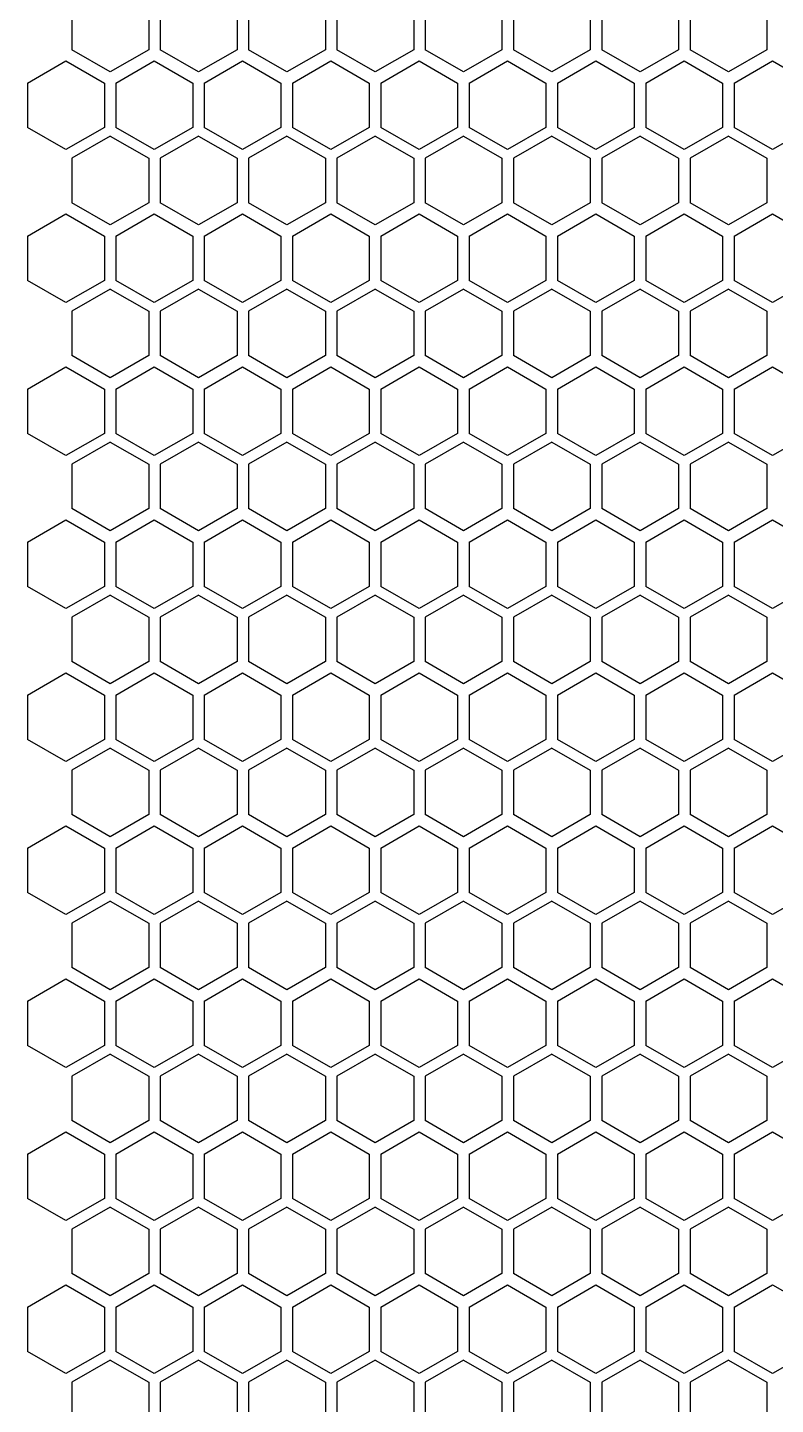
# Model space of a CAD drawing. Extents: x 61367 to 140945, y -1257 to 25588.
# Drawn here: x 70811.5 to 70889.4, y 20068.3 to 20211.7 of the extents above; entities that cross this region are included whole.
import ezdxf

# ---------------------------------------------------------------- set-up
doc = ezdxf.new("R2010")
doc.units = 0
doc.header["$MEASUREMENT"] = 0
doc.layers.get('0').update_dxf_attribs({"linetype": 'CONTINUOUS'})
doc.layers.add('4215-0412-2_0', color=7, linetype='CONTINUOUS')

# ---------------------------------------------------------------- blocks, each defined once
blk = doc.blocks.new('ERGRTHTHRT')
at = {"layer": '4215-0412-2_0', "color": 7, "linetype": 'Continuous'}
for p, q in [((-37703.1, -67729.23), (-37703.1, -67733.85)), ((-37695.1, -67729.23), (-37695.1, -67733.85)), ((-37693.9, -67729.23), (-37693.9, -67733.85)), ((-37685.9, -67729.23), (-37685.9, -67733.85)), ((-37684.7, -67729.23), (-37684.7, -67733.85)), ((-37676.7, -67729.23), (-37676.7, -67733.85)), ((-37675.5, -67729.23), (-37675.5, -67733.85)), ((-37667.5, -67729.23), (-37667.5, -67733.85)), ((-37666.3, -67729.23), (-37666.3, -67733.85)), ((-37658.3, -67729.23), (-37658.3, -67733.85)), ((-37657.1, -67729.23), (-37657.1, -67733.85)), ((-37649.1, -67729.23), (-37649.1, -67733.85)), ((-37647.9, -67729.23), (-37647.9, -67733.85)), ((-37639.9, -67729.23), (-37639.9, -67733.85)), ((-37638.7, -67729.23), (-37638.7, -67733.85)), ((-37630.7, -67729.23), (-37630.7, -67733.85)), ((-37707.72, -67737.33), (-37703.72, -67735.02)), ((-37703.72, -67735.02), (-37699.72, -67737.33)), ((-37699.1, -67736.16), (-37703.1, -67733.85)), ((-37695.1, -67733.85), (-37699.1, -67736.16)), ((-37698.52, -67737.33), (-37694.52, -67735.02)), ((-37694.52, -67735.02), (-37690.52, -67737.33)), ((-37689.9, -67736.16), (-37693.9, -67733.85)), ((-37685.9, -67733.85), (-37689.9, -67736.16)), ((-37689.32, -67737.33), (-37685.32, -67735.02)), ((-37685.32, -67735.02), (-37681.32, -67737.33)), ((-37680.7, -67736.16), (-37684.7, -67733.85)), ((-37676.7, -67733.85), (-37680.7, -67736.16)), ((-37680.12, -67737.33), (-37676.12, -67735.02)), ((-37676.12, -67735.02), (-37672.12, -67737.33)), ((-37671.5, -67736.16), (-37675.5, -67733.85)), ((-37667.5, -67733.85), (-37671.5, -67736.16)), ((-37670.92, -67737.33), (-37666.92, -67735.02)), ((-37666.92, -67735.02), (-37662.92, -67737.33)), ((-37662.3, -67736.16), (-37666.3, -67733.85)), ((-37658.3, -67733.85), (-37662.3, -67736.16)), ((-37661.72, -67737.33), (-37657.72, -67735.02)), ((-37657.72, -67735.02), (-37653.72, -67737.33)), ((-37653.1, -67736.16), (-37657.1, -67733.85)), ((-37649.1, -67733.85), (-37653.1, -67736.16)), ((-37652.52, -67737.33), (-37648.52, -67735.02)), ((-37648.52, -67735.02), (-37644.52, -67737.33)), ((-37643.9, -67736.16), (-37647.9, -67733.85)), ((-37639.9, -67733.85), (-37643.9, -67736.16)), ((-37643.32, -67737.33), (-37639.32, -67735.02)), ((-37639.32, -67735.02), (-37635.32, -67737.33)), ((-37634.7, -67736.16), (-37638.7, -67733.85)), ((-37630.7, -67733.85), (-37634.7, -67736.16)), ((-37634.12, -67737.33), (-37630.12, -67735.02)), ((-37630.12, -67735.02), (-37626.12, -67737.33)), ((-37707.72, -67737.33), (-37707.72, -67741.95)), ((-37699.72, -67737.33), (-37699.72, -67741.95)), ((-37698.52, -67737.33), (-37698.52, -67741.95)), ((-37690.52, -67737.33), (-37690.52, -67741.95)), ((-37689.32, -67737.33), (-37689.32, -67741.95)), ((-37681.32, -67737.33), (-37681.32, -67741.95)), ((-37680.12, -67737.33), (-37680.12, -67741.95)), ((-37672.12, -67737.33), (-37672.12, -67741.95)), ((-37670.92, -67737.33), (-37670.92, -67741.95)), ((-37662.92, -67737.33), (-37662.92, -67741.95)), ((-37661.72, -67737.33), (-37661.72, -67741.95)), ((-37653.72, -67737.33), (-37653.72, -67741.95)), ((-37652.52, -67737.33), (-37652.52, -67741.95)), ((-37644.52, -67737.33), (-37644.52, -67741.95)), ((-37643.32, -67737.33), (-37643.32, -67741.95)), ((-37635.32, -67737.33), (-37635.32, -67741.95)), ((-37634.12, -67737.33), (-37634.12, -67741.95)), ((-37703.72, -67744.26), (-37707.72, -67741.95)), ((-37699.72, -67741.95), (-37703.72, -67744.26)), ((-37694.52, -67744.26), (-37698.52, -67741.95)), ((-37690.52, -67741.95), (-37694.52, -67744.26)), ((-37685.32, -67744.26), (-37689.32, -67741.95)), ((-37681.32, -67741.95), (-37685.32, -67744.26)), ((-37676.12, -67744.26), (-37680.12, -67741.95)), ((-37672.12, -67741.95), (-37676.12, -67744.26)), ((-37666.92, -67744.26), (-37670.92, -67741.95)), ((-37662.92, -67741.95), (-37666.92, -67744.26)), ((-37657.72, -67744.26), (-37661.72, -67741.95)), ((-37653.72, -67741.95), (-37657.72, -67744.26)), ((-37648.52, -67744.26), (-37652.52, -67741.95)), ((-37644.52, -67741.95), (-37648.52, -67744.26)), ((-37639.32, -67744.26), (-37643.32, -67741.95)), ((-37635.32, -67741.95), (-37639.32, -67744.26)), ((-37630.12, -67744.26), (-37634.12, -67741.95)), ((-37626.12, -67741.95), (-37630.12, -67744.26)), ((-37699.1, -67742.85), (-37703.1, -67745.16)), ((-37699.1, -67742.85), (-37695.1, -67745.16)), ((-37689.9, -67742.85), (-37693.9, -67745.16)), ((-37689.9, -67742.85), (-37685.9, -67745.16)), ((-37680.7, -67742.85), (-37684.7, -67745.16)), ((-37680.7, -67742.85), (-37676.7, -67745.16)), ((-37671.5, -67742.85), (-37675.5, -67745.16)), ((-37671.5, -67742.85), (-37667.5, -67745.16)), ((-37662.3, -67742.85), (-37666.3, -67745.16)), ((-37662.3, -67742.85), (-37658.3, -67745.16)), ((-37653.1, -67742.85), (-37657.1, -67745.16)), ((-37653.1, -67742.85), (-37649.1, -67745.16)), ((-37643.9, -67742.85), (-37647.9, -67745.16)), ((-37643.9, -67742.85), (-37639.9, -67745.16)), ((-37634.7, -67742.85), (-37638.7, -67745.16)), ((-37634.7, -67742.85), (-37630.7, -67745.16)), ((-37703.1, -67745.16), (-37703.1, -67749.78)), ((-37695.1, -67745.16), (-37695.1, -67749.78)), ((-37693.9, -67745.16), (-37693.9, -67749.78)), ((-37685.9, -67745.16), (-37685.9, -67749.78)), ((-37684.7, -67745.16), (-37684.7, -67749.78)), ((-37676.7, -67745.16), (-37676.7, -67749.78)), ((-37675.5, -67745.16), (-37675.5, -67749.78)), ((-37667.5, -67745.16), (-37667.5, -67749.78)), ((-37666.3, -67745.16), (-37666.3, -67749.78)), ((-37658.3, -67745.16), (-37658.3, -67749.78)), ((-37657.1, -67745.16), (-37657.1, -67749.78)), ((-37649.1, -67745.16), (-37649.1, -67749.78)), ((-37647.9, -67745.16), (-37647.9, -67749.78)), ((-37639.9, -67745.16), (-37639.9, -67749.78)), ((-37638.7, -67745.16), (-37638.7, -67749.78)), ((-37630.7, -67745.16), (-37630.7, -67749.78)), ((-37699.1, -67752.09), (-37703.1, -67749.78)), ((-37695.1, -67749.78), (-37699.1, -67752.09)), ((-37689.9, -67752.09), (-37693.9, -67749.78)), ((-37685.9, -67749.78), (-37689.9, -67752.09)), ((-37680.7, -67752.09), (-37684.7, -67749.78)), ((-37676.7, -67749.78), (-37680.7, -67752.09)), ((-37671.5, -67752.09), (-37675.5, -67749.78)), ((-37667.5, -67749.78), (-37671.5, -67752.09)), ((-37662.3, -67752.09), (-37666.3, -67749.78)), ((-37658.3, -67749.78), (-37662.3, -67752.09)), ((-37653.1, -67752.09), (-37657.1, -67749.78)), ((-37649.1, -67749.78), (-37653.1, -67752.09)), ((-37643.9, -67752.09), (-37647.9, -67749.78)), ((-37639.9, -67749.78), (-37643.9, -67752.09)), ((-37634.7, -67752.09), (-37638.7, -67749.78)), ((-37630.7, -67749.78), (-37634.7, -67752.09)), ((-37707.72, -67753.26), (-37703.72, -67750.95)), ((-37703.72, -67750.95), (-37699.72, -67753.26)), ((-37698.52, -67753.26), (-37694.52, -67750.95)), ((-37694.52, -67750.95), (-37690.52, -67753.26)), ((-37689.32, -67753.26), (-37685.32, -67750.95)), ((-37685.32, -67750.95), (-37681.32, -67753.26)), ((-37680.12, -67753.26), (-37676.12, -67750.95)), ((-37676.12, -67750.95), (-37672.12, -67753.26)), ((-37670.92, -67753.26), (-37666.92, -67750.95)), ((-37666.92, -67750.95), (-37662.92, -67753.26)), ((-37661.72, -67753.26), (-37657.72, -67750.95)), ((-37657.72, -67750.95), (-37653.72, -67753.26)), ((-37652.52, -67753.26), (-37648.52, -67750.95)), ((-37648.52, -67750.95), (-37644.52, -67753.26)), ((-37643.32, -67753.26), (-37639.32, -67750.95)), ((-37639.32, -67750.95), (-37635.32, -67753.26)), ((-37634.12, -67753.26), (-37630.12, -67750.95)), ((-37630.12, -67750.95), (-37626.12, -67753.26)), ((-37707.72, -67753.26), (-37707.72, -67757.88)), ((-37699.72, -67753.26), (-37699.72, -67757.88)), ((-37698.52, -67753.26), (-37698.52, -67757.88)), ((-37690.52, -67753.26), (-37690.52, -67757.88)), ((-37689.32, -67753.26), (-37689.32, -67757.88)), ((-37681.32, -67753.26), (-37681.32, -67757.88)), ((-37680.12, -67753.26), (-37680.12, -67757.88)), ((-37672.12, -67753.26), (-37672.12, -67757.88)), ((-37670.92, -67753.26), (-37670.92, -67757.88)), ((-37662.92, -67753.26), (-37662.92, -67757.88)), ((-37661.72, -67753.26), (-37661.72, -67757.88)), ((-37653.72, -67753.26), (-37653.72, -67757.88)), ((-37652.52, -67753.26), (-37652.52, -67757.88)), ((-37644.52, -67753.26), (-37644.52, -67757.88)), ((-37643.32, -67753.26), (-37643.32, -67757.88)), ((-37635.32, -67753.26), (-37635.32, -67757.88)), ((-37634.12, -67753.26), (-37634.12, -67757.88)), ((-37703.72, -67760.19), (-37707.72, -67757.88)), ((-37699.72, -67757.88), (-37703.72, -67760.19)), ((-37694.52, -67760.19), (-37698.52, -67757.88)), ((-37690.52, -67757.88), (-37694.52, -67760.19)), ((-37685.32, -67760.19), (-37689.32, -67757.88)), ((-37681.32, -67757.88), (-37685.32, -67760.19)), ((-37676.12, -67760.19), (-37680.12, -67757.88)), ((-37672.12, -67757.88), (-37676.12, -67760.19)), ((-37666.92, -67760.19), (-37670.92, -67757.88)), ((-37662.92, -67757.88), (-37666.92, -67760.19)), ((-37657.72, -67760.19), (-37661.72, -67757.88)), ((-37653.72, -67757.88), (-37657.72, -67760.19)), ((-37648.52, -67760.19), (-37652.52, -67757.88)), ((-37644.52, -67757.88), (-37648.52, -67760.19)), ((-37639.32, -67760.19), (-37643.32, -67757.88)), ((-37635.32, -67757.88), (-37639.32, -67760.19)), ((-37630.12, -67760.19), (-37634.12, -67757.88)), ((-37626.12, -67757.88), (-37630.12, -67760.19)), ((-37699.1, -67758.78), (-37703.1, -67761.09)), ((-37699.1, -67758.78), (-37695.1, -67761.09)), ((-37689.9, -67758.78), (-37693.9, -67761.09)), ((-37689.9, -67758.78), (-37685.9, -67761.09)), ((-37680.7, -67758.78), (-37684.7, -67761.09)), ((-37680.7, -67758.78), (-37676.7, -67761.09)), ((-37671.5, -67758.78), (-37675.5, -67761.09)), ((-37671.5, -67758.78), (-37667.5, -67761.09)), ((-37662.3, -67758.78), (-37666.3, -67761.09)), ((-37662.3, -67758.78), (-37658.3, -67761.09)), ((-37653.1, -67758.78), (-37657.1, -67761.09)), ((-37653.1, -67758.78), (-37649.1, -67761.09)), ((-37643.9, -67758.78), (-37647.9, -67761.09)), ((-37643.9, -67758.78), (-37639.9, -67761.09)), ((-37634.7, -67758.78), (-37638.7, -67761.09)), ((-37634.7, -67758.78), (-37630.7, -67761.09)), ((-37703.1, -67761.09), (-37703.1, -67765.71)), ((-37695.1, -67761.09), (-37695.1, -67765.71)), ((-37693.9, -67761.09), (-37693.9, -67765.71)), ((-37685.9, -67761.09), (-37685.9, -67765.71)), ((-37684.7, -67761.09), (-37684.7, -67765.71)), ((-37676.7, -67761.09), (-37676.7, -67765.71)), ((-37675.5, -67761.09), (-37675.5, -67765.71)), ((-37667.5, -67761.09), (-37667.5, -67765.71)), ((-37666.3, -67761.09), (-37666.3, -67765.71)), ((-37658.3, -67761.09), (-37658.3, -67765.71)), ((-37657.1, -67761.09), (-37657.1, -67765.71)), ((-37649.1, -67761.09), (-37649.1, -67765.71)), ((-37647.9, -67761.09), (-37647.9, -67765.71)), ((-37639.9, -67761.09), (-37639.9, -67765.71)), ((-37638.7, -67761.09), (-37638.7, -67765.71)), ((-37630.7, -67761.09), (-37630.7, -67765.71)), ((-37699.1, -67768.02), (-37703.1, -67765.71)), ((-37695.1, -67765.71), (-37699.1, -67768.02)), ((-37689.9, -67768.02), (-37693.9, -67765.71)), ((-37685.9, -67765.71), (-37689.9, -67768.02)), ((-37680.7, -67768.02), (-37684.7, -67765.71)), ((-37676.7, -67765.71), (-37680.7, -67768.02)), ((-37671.5, -67768.02), (-37675.5, -67765.71)), ((-37667.5, -67765.71), (-37671.5, -67768.02)), ((-37662.3, -67768.02), (-37666.3, -67765.71)), ((-37658.3, -67765.71), (-37662.3, -67768.02)), ((-37653.1, -67768.02), (-37657.1, -67765.71)), ((-37649.1, -67765.71), (-37653.1, -67768.02)), ((-37643.9, -67768.02), (-37647.9, -67765.71)), ((-37639.9, -67765.71), (-37643.9, -67768.02)), ((-37634.7, -67768.02), (-37638.7, -67765.71)), ((-37630.7, -67765.71), (-37634.7, -67768.02)), ((-37707.72, -67769.19), (-37703.72, -67766.88)), ((-37703.72, -67766.88), (-37699.72, -67769.19)), ((-37698.52, -67769.19), (-37694.52, -67766.88)), ((-37694.52, -67766.88), (-37690.52, -67769.19)), ((-37689.32, -67769.19), (-37685.32, -67766.88)), ((-37685.32, -67766.88), (-37681.32, -67769.19)), ((-37680.12, -67769.19), (-37676.12, -67766.88)), ((-37676.12, -67766.88), (-37672.12, -67769.19)), ((-37670.92, -67769.19), (-37666.92, -67766.88)), ((-37666.92, -67766.88), (-37662.92, -67769.19)), ((-37661.72, -67769.19), (-37657.72, -67766.88)), ((-37657.72, -67766.88), (-37653.72, -67769.19)), ((-37652.52, -67769.19), (-37648.52, -67766.88)), ((-37648.52, -67766.88), (-37644.52, -67769.19)), ((-37643.32, -67769.19), (-37639.32, -67766.88)), ((-37639.32, -67766.88), (-37635.32, -67769.19)), ((-37634.12, -67769.19), (-37630.12, -67766.88)), ((-37630.12, -67766.88), (-37626.12, -67769.19)), ((-37707.72, -67769.19), (-37707.72, -67773.81)), ((-37699.72, -67769.19), (-37699.72, -67773.81)), ((-37698.52, -67769.19), (-37698.52, -67773.81)), ((-37690.52, -67769.19), (-37690.52, -67773.81)), ((-37689.32, -67769.19), (-37689.32, -67773.81)), ((-37681.32, -67769.19), (-37681.32, -67773.81)), ((-37680.12, -67769.19), (-37680.12, -67773.81)), ((-37672.12, -67769.19), (-37672.12, -67773.81)), ((-37670.92, -67769.19), (-37670.92, -67773.81)), ((-37662.92, -67769.19), (-37662.92, -67773.81)), ((-37661.72, -67769.19), (-37661.72, -67773.81)), ((-37653.72, -67769.19), (-37653.72, -67773.81)), ((-37652.52, -67769.19), (-37652.52, -67773.81)), ((-37644.52, -67769.19), (-37644.52, -67773.81)), ((-37643.32, -67769.19), (-37643.32, -67773.81)), ((-37635.32, -67769.19), (-37635.32, -67773.81)), ((-37634.12, -67769.19), (-37634.12, -67773.81)), ((-37703.72, -67776.12), (-37707.72, -67773.81)), ((-37699.72, -67773.81), (-37703.72, -67776.12)), ((-37694.52, -67776.12), (-37698.52, -67773.81)), ((-37690.52, -67773.81), (-37694.52, -67776.12)), ((-37685.32, -67776.12), (-37689.32, -67773.81)), ((-37681.32, -67773.81), (-37685.32, -67776.12)), ((-37676.12, -67776.12), (-37680.12, -67773.81)), ((-37672.12, -67773.81), (-37676.12, -67776.12)), ((-37666.92, -67776.12), (-37670.92, -67773.81)), ((-37662.92, -67773.81), (-37666.92, -67776.12)), ((-37657.72, -67776.12), (-37661.72, -67773.81)), ((-37653.72, -67773.81), (-37657.72, -67776.12)), ((-37648.52, -67776.12), (-37652.52, -67773.81)), ((-37644.52, -67773.81), (-37648.52, -67776.12)), ((-37639.32, -67776.12), (-37643.32, -67773.81)), ((-37635.32, -67773.81), (-37639.32, -67776.12)), ((-37630.12, -67776.12), (-37634.12, -67773.81)), ((-37626.12, -67773.81), (-37630.12, -67776.12)), ((-37699.1, -67774.71), (-37703.1, -67777.02)), ((-37699.1, -67774.71), (-37695.1, -67777.02)), ((-37689.9, -67774.71), (-37693.9, -67777.02)), ((-37689.9, -67774.71), (-37685.9, -67777.02)), ((-37680.7, -67774.71), (-37684.7, -67777.02)), ((-37680.7, -67774.71), (-37676.7, -67777.02)), ((-37671.5, -67774.71), (-37675.5, -67777.02)), ((-37671.5, -67774.71), (-37667.5, -67777.02)), ((-37662.3, -67774.71), (-37666.3, -67777.02)), ((-37662.3, -67774.71), (-37658.3, -67777.02)), ((-37653.1, -67774.71), (-37657.1, -67777.02)), ((-37653.1, -67774.71), (-37649.1, -67777.02)), ((-37643.9, -67774.71), (-37647.9, -67777.02)), ((-37643.9, -67774.71), (-37639.9, -67777.02)), ((-37634.7, -67774.71), (-37638.7, -67777.02)), ((-37634.7, -67774.71), (-37630.7, -67777.02)), ((-37703.1, -67777.02), (-37703.1, -67781.64)), ((-37695.1, -67777.02), (-37695.1, -67781.64)), ((-37693.9, -67777.02), (-37693.9, -67781.64)), ((-37685.9, -67777.02), (-37685.9, -67781.64)), ((-37684.7, -67777.02), (-37684.7, -67781.64)), ((-37676.7, -67777.02), (-37676.7, -67781.64)), ((-37675.5, -67777.02), (-37675.5, -67781.64)), ((-37667.5, -67777.02), (-37667.5, -67781.64)), ((-37666.3, -67777.02), (-37666.3, -67781.64)), ((-37658.3, -67777.02), (-37658.3, -67781.64)), ((-37657.1, -67777.02), (-37657.1, -67781.64)), ((-37649.1, -67777.02), (-37649.1, -67781.64)), ((-37647.9, -67777.02), (-37647.9, -67781.64)), ((-37639.9, -67777.02), (-37639.9, -67781.64)), ((-37638.7, -67777.02), (-37638.7, -67781.64)), ((-37630.7, -67777.02), (-37630.7, -67781.64)), ((-37699.1, -67783.95), (-37703.1, -67781.64)), ((-37695.1, -67781.64), (-37699.1, -67783.95)), ((-37689.9, -67783.95), (-37693.9, -67781.64)), ((-37685.9, -67781.64), (-37689.9, -67783.95)), ((-37680.7, -67783.95), (-37684.7, -67781.64)), ((-37676.7, -67781.64), (-37680.7, -67783.95)), ((-37671.5, -67783.95), (-37675.5, -67781.64)), ((-37667.5, -67781.64), (-37671.5, -67783.95)), ((-37662.3, -67783.95), (-37666.3, -67781.64)), ((-37658.3, -67781.64), (-37662.3, -67783.95)), ((-37653.1, -67783.95), (-37657.1, -67781.64)), ((-37649.1, -67781.64), (-37653.1, -67783.95)), ((-37643.9, -67783.95), (-37647.9, -67781.64)), ((-37639.9, -67781.64), (-37643.9, -67783.95)), ((-37634.7, -67783.95), (-37638.7, -67781.64)), ((-37630.7, -67781.64), (-37634.7, -67783.95)), ((-37707.72, -67785.12), (-37703.72, -67782.81)), ((-37703.72, -67782.81), (-37699.72, -67785.12)), ((-37698.52, -67785.12), (-37694.52, -67782.81)), ((-37694.52, -67782.81), (-37690.52, -67785.12)), ((-37689.32, -67785.12), (-37685.32, -67782.81)), ((-37685.32, -67782.81), (-37681.32, -67785.12)), ((-37680.12, -67785.12), (-37676.12, -67782.81)), ((-37676.12, -67782.81), (-37672.12, -67785.12)), ((-37670.92, -67785.12), (-37666.92, -67782.81)), ((-37666.92, -67782.81), (-37662.92, -67785.12)), ((-37661.72, -67785.12), (-37657.72, -67782.81)), ((-37657.72, -67782.81), (-37653.72, -67785.12)), ((-37652.52, -67785.12), (-37648.52, -67782.81)), ((-37648.52, -67782.81), (-37644.52, -67785.12)), ((-37643.32, -67785.12), (-37639.32, -67782.81)), ((-37639.32, -67782.81), (-37635.32, -67785.12)), ((-37634.12, -67785.12), (-37630.12, -67782.81)), ((-37630.12, -67782.81), (-37626.12, -67785.12)), ((-37707.72, -67785.12), (-37707.72, -67789.74)), ((-37699.72, -67785.12), (-37699.72, -67789.74)), ((-37698.52, -67785.12), (-37698.52, -67789.74)), ((-37690.52, -67785.12), (-37690.52, -67789.74)), ((-37689.32, -67785.12), (-37689.32, -67789.74)), ((-37681.32, -67785.12), (-37681.32, -67789.74)), ((-37680.12, -67785.12), (-37680.12, -67789.74)), ((-37672.12, -67785.12), (-37672.12, -67789.74)), ((-37670.92, -67785.12), (-37670.92, -67789.74)), ((-37662.92, -67785.12), (-37662.92, -67789.74)), ((-37661.72, -67785.12), (-37661.72, -67789.74)), ((-37653.72, -67785.12), (-37653.72, -67789.74)), ((-37652.52, -67785.12), (-37652.52, -67789.74)), ((-37644.52, -67785.12), (-37644.52, -67789.74)), ((-37643.32, -67785.12), (-37643.32, -67789.74)), ((-37635.32, -67785.12), (-37635.32, -67789.74)), ((-37634.12, -67785.12), (-37634.12, -67789.74)), ((-37703.72, -67792.05), (-37707.72, -67789.74)), ((-37699.72, -67789.74), (-37703.72, -67792.05)), ((-37699.1, -67790.64), (-37703.1, -67792.95)), ((-37699.1, -67790.64), (-37695.1, -67792.95)), ((-37694.52, -67792.05), (-37698.52, -67789.74)), ((-37690.52, -67789.74), (-37694.52, -67792.05)), ((-37689.9, -67790.64), (-37693.9, -67792.95)), ((-37689.9, -67790.64), (-37685.9, -67792.95)), ((-37685.32, -67792.05), (-37689.32, -67789.74)), ((-37681.32, -67789.74), (-37685.32, -67792.05)), ((-37680.7, -67790.64), (-37684.7, -67792.95)), ((-37680.7, -67790.64), (-37676.7, -67792.95)), ((-37676.12, -67792.05), (-37680.12, -67789.74)), ((-37672.12, -67789.74), (-37676.12, -67792.05)), ((-37671.5, -67790.64), (-37675.5, -67792.95)), ((-37671.5, -67790.64), (-37667.5, -67792.95)), ((-37666.92, -67792.05), (-37670.92, -67789.74)), ((-37662.92, -67789.74), (-37666.92, -67792.05)), ((-37662.3, -67790.64), (-37666.3, -67792.95)), ((-37662.3, -67790.64), (-37658.3, -67792.95)), ((-37657.72, -67792.05), (-37661.72, -67789.74)), ((-37653.72, -67789.74), (-37657.72, -67792.05)), ((-37653.1, -67790.64), (-37657.1, -67792.95)), ((-37653.1, -67790.64), (-37649.1, -67792.95)), ((-37648.52, -67792.05), (-37652.52, -67789.74)), ((-37644.52, -67789.74), (-37648.52, -67792.05)), ((-37643.9, -67790.64), (-37647.9, -67792.95)), ((-37643.9, -67790.64), (-37639.9, -67792.95)), ((-37639.32, -67792.05), (-37643.32, -67789.74)), ((-37635.32, -67789.74), (-37639.32, -67792.05)), ((-37634.7, -67790.64), (-37638.7, -67792.95)), ((-37634.7, -67790.64), (-37630.7, -67792.95)), ((-37630.12, -67792.05), (-37634.12, -67789.74)), ((-37626.12, -67789.74), (-37630.12, -67792.05)), ((-37703.1, -67792.95), (-37703.1, -67797.57)), ((-37695.1, -67792.95), (-37695.1, -67797.57)), ((-37693.9, -67792.95), (-37693.9, -67797.57)), ((-37685.9, -67792.95), (-37685.9, -67797.57)), ((-37684.7, -67792.95), (-37684.7, -67797.57)), ((-37676.7, -67792.95), (-37676.7, -67797.57)), ((-37675.5, -67792.95), (-37675.5, -67797.57)), ((-37667.5, -67792.95), (-37667.5, -67797.57)), ((-37666.3, -67792.95), (-37666.3, -67797.57)), ((-37658.3, -67792.95), (-37658.3, -67797.57)), ((-37657.1, -67792.95), (-37657.1, -67797.57)), ((-37649.1, -67792.95), (-37649.1, -67797.57)), ((-37647.9, -67792.95), (-37647.9, -67797.57)), ((-37639.9, -67792.95), (-37639.9, -67797.57)), ((-37638.7, -67792.95), (-37638.7, -67797.57)), ((-37630.7, -67792.95), (-37630.7, -67797.57)), ((-37699.1, -67799.88), (-37703.1, -67797.57)), ((-37695.1, -67797.57), (-37699.1, -67799.88)), ((-37689.9, -67799.88), (-37693.9, -67797.57)), ((-37685.9, -67797.57), (-37689.9, -67799.88)), ((-37680.7, -67799.88), (-37684.7, -67797.57)), ((-37676.7, -67797.57), (-37680.7, -67799.88)), ((-37671.5, -67799.88), (-37675.5, -67797.57)), ((-37667.5, -67797.57), (-37671.5, -67799.88)), ((-37662.3, -67799.88), (-37666.3, -67797.57)), ((-37658.3, -67797.57), (-37662.3, -67799.88)), ((-37653.1, -67799.88), (-37657.1, -67797.57)), ((-37649.1, -67797.57), (-37653.1, -67799.88)), ((-37643.9, -67799.88), (-37647.9, -67797.57)), ((-37639.9, -67797.57), (-37643.9, -67799.88)), ((-37634.7, -67799.88), (-37638.7, -67797.57)), ((-37630.7, -67797.57), (-37634.7, -67799.88)), ((-37707.72, -67801.05), (-37703.72, -67798.74)), ((-37703.72, -67798.74), (-37699.72, -67801.05)), ((-37698.52, -67801.05), (-37694.52, -67798.74)), ((-37694.52, -67798.74), (-37690.52, -67801.05)), ((-37689.32, -67801.05), (-37685.32, -67798.74)), ((-37685.32, -67798.74), (-37681.32, -67801.05)), ((-37680.12, -67801.05), (-37676.12, -67798.74)), ((-37676.12, -67798.74), (-37672.12, -67801.05)), ((-37670.92, -67801.05), (-37666.92, -67798.74)), ((-37666.92, -67798.74), (-37662.92, -67801.05)), ((-37661.72, -67801.05), (-37657.72, -67798.74)), ((-37657.72, -67798.74), (-37653.72, -67801.05)), ((-37652.52, -67801.05), (-37648.52, -67798.74)), ((-37648.52, -67798.74), (-37644.52, -67801.05)), ((-37643.32, -67801.05), (-37639.32, -67798.74)), ((-37639.32, -67798.74), (-37635.32, -67801.05)), ((-37634.12, -67801.05), (-37630.12, -67798.74)), ((-37630.12, -67798.74), (-37626.12, -67801.05)), ((-37707.72, -67801.05), (-37707.72, -67805.67)), ((-37699.72, -67801.05), (-37699.72, -67805.67)), ((-37698.52, -67801.05), (-37698.52, -67805.67)), ((-37690.52, -67801.05), (-37690.52, -67805.67)), ((-37689.32, -67801.05), (-37689.32, -67805.67)), ((-37681.32, -67801.05), (-37681.32, -67805.67)), ((-37680.12, -67801.05), (-37680.12, -67805.67)), ((-37672.12, -67801.05), (-37672.12, -67805.67)), ((-37670.92, -67801.05), (-37670.92, -67805.67)), ((-37662.92, -67801.05), (-37662.92, -67805.67)), ((-37661.72, -67801.05), (-37661.72, -67805.67)), ((-37653.72, -67801.05), (-37653.72, -67805.67)), ((-37652.52, -67801.05), (-37652.52, -67805.67)), ((-37644.52, -67801.05), (-37644.52, -67805.67)), ((-37643.32, -67801.05), (-37643.32, -67805.67)), ((-37635.32, -67801.05), (-37635.32, -67805.67)), ((-37634.12, -67801.05), (-37634.12, -67805.67)), ((-37703.72, -67807.98), (-37707.72, -67805.67)), ((-37699.72, -67805.67), (-37703.72, -67807.98)), ((-37699.1, -67806.57), (-37703.1, -67808.88)), ((-37699.1, -67806.57), (-37695.1, -67808.88)), ((-37694.52, -67807.98), (-37698.52, -67805.67)), ((-37690.52, -67805.67), (-37694.52, -67807.98)), ((-37689.9, -67806.57), (-37693.9, -67808.88)), ((-37689.9, -67806.57), (-37685.9, -67808.88)), ((-37685.32, -67807.98), (-37689.32, -67805.67)), ((-37681.32, -67805.67), (-37685.32, -67807.98)), ((-37680.7, -67806.57), (-37684.7, -67808.88)), ((-37680.7, -67806.57), (-37676.7, -67808.88)), ((-37676.12, -67807.98), (-37680.12, -67805.67)), ((-37672.12, -67805.67), (-37676.12, -67807.98)), ((-37671.5, -67806.57), (-37675.5, -67808.88)), ((-37671.5, -67806.57), (-37667.5, -67808.88)), ((-37666.92, -67807.98), (-37670.92, -67805.67)), ((-37662.92, -67805.67), (-37666.92, -67807.98)), ((-37662.3, -67806.57), (-37666.3, -67808.88)), ((-37662.3, -67806.57), (-37658.3, -67808.88)), ((-37657.72, -67807.98), (-37661.72, -67805.67)), ((-37653.72, -67805.67), (-37657.72, -67807.98)), ((-37653.1, -67806.57), (-37657.1, -67808.88)), ((-37653.1, -67806.57), (-37649.1, -67808.88)), ((-37648.52, -67807.98), (-37652.52, -67805.67)), ((-37644.52, -67805.67), (-37648.52, -67807.98)), ((-37643.9, -67806.57), (-37647.9, -67808.88)), ((-37643.9, -67806.57), (-37639.9, -67808.88)), ((-37639.32, -67807.98), (-37643.32, -67805.67)), ((-37635.32, -67805.67), (-37639.32, -67807.98)), ((-37634.7, -67806.57), (-37638.7, -67808.88)), ((-37634.7, -67806.57), (-37630.7, -67808.88)), ((-37630.12, -67807.98), (-37634.12, -67805.67)), ((-37626.12, -67805.67), (-37630.12, -67807.98)), ((-37703.1, -67808.88), (-37703.1, -67813.5)), ((-37695.1, -67808.88), (-37695.1, -67813.5)), ((-37693.9, -67808.88), (-37693.9, -67813.5)), ((-37685.9, -67808.88), (-37685.9, -67813.5)), ((-37684.7, -67808.88), (-37684.7, -67813.5)), ((-37676.7, -67808.88), (-37676.7, -67813.5)), ((-37675.5, -67808.88), (-37675.5, -67813.5)), ((-37667.5, -67808.88), (-37667.5, -67813.5)), ((-37666.3, -67808.88), (-37666.3, -67813.5)), ((-37658.3, -67808.88), (-37658.3, -67813.5)), ((-37657.1, -67808.88), (-37657.1, -67813.5)), ((-37649.1, -67808.88), (-37649.1, -67813.5)), ((-37647.9, -67808.88), (-37647.9, -67813.5)), ((-37639.9, -67808.88), (-37639.9, -67813.5)), ((-37638.7, -67808.88), (-37638.7, -67813.5)), ((-37630.7, -67808.88), (-37630.7, -67813.5)), ((-37699.1, -67815.81), (-37703.1, -67813.5)), ((-37695.1, -67813.5), (-37699.1, -67815.81)), ((-37689.9, -67815.81), (-37693.9, -67813.5)), ((-37685.9, -67813.5), (-37689.9, -67815.81)), ((-37680.7, -67815.81), (-37684.7, -67813.5)), ((-37676.7, -67813.5), (-37680.7, -67815.81)), ((-37671.5, -67815.81), (-37675.5, -67813.5)), ((-37667.5, -67813.5), (-37671.5, -67815.81)), ((-37662.3, -67815.81), (-37666.3, -67813.5)), ((-37658.3, -67813.5), (-37662.3, -67815.81)), ((-37653.1, -67815.81), (-37657.1, -67813.5)), ((-37649.1, -67813.5), (-37653.1, -67815.81)), ((-37643.9, -67815.81), (-37647.9, -67813.5)), ((-37639.9, -67813.5), (-37643.9, -67815.81)), ((-37634.7, -67815.81), (-37638.7, -67813.5)), ((-37630.7, -67813.5), (-37634.7, -67815.81)), ((-37707.72, -67816.98), (-37703.72, -67814.67)), ((-37703.72, -67814.67), (-37699.72, -67816.98)), ((-37698.52, -67816.98), (-37694.52, -67814.67)), ((-37694.52, -67814.67), (-37690.52, -67816.98)), ((-37689.32, -67816.98), (-37685.32, -67814.67)), ((-37685.32, -67814.67), (-37681.32, -67816.98)), ((-37680.12, -67816.98), (-37676.12, -67814.67)), ((-37676.12, -67814.67), (-37672.12, -67816.98)), ((-37670.92, -67816.98), (-37666.92, -67814.67)), ((-37666.92, -67814.67), (-37662.92, -67816.98)), ((-37661.72, -67816.98), (-37657.72, -67814.67)), ((-37657.72, -67814.67), (-37653.72, -67816.98)), ((-37652.52, -67816.98), (-37648.52, -67814.67)), ((-37648.52, -67814.67), (-37644.52, -67816.98)), ((-37643.32, -67816.98), (-37639.32, -67814.67)), ((-37639.32, -67814.67), (-37635.32, -67816.98)), ((-37634.12, -67816.98), (-37630.12, -67814.67)), ((-37630.12, -67814.67), (-37626.12, -67816.98)), ((-37707.72, -67816.98), (-37707.72, -67821.6)), ((-37699.72, -67816.98), (-37699.72, -67821.6)), ((-37698.52, -67816.98), (-37698.52, -67821.6)), ((-37690.52, -67816.98), (-37690.52, -67821.6)), ((-37689.32, -67816.98), (-37689.32, -67821.6)), ((-37681.32, -67816.98), (-37681.32, -67821.6)), ((-37680.12, -67816.98), (-37680.12, -67821.6)), ((-37672.12, -67816.98), (-37672.12, -67821.6)), ((-37670.92, -67816.98), (-37670.92, -67821.6)), ((-37662.92, -67816.98), (-37662.92, -67821.6)), ((-37661.72, -67816.98), (-37661.72, -67821.6)), ((-37653.72, -67816.98), (-37653.72, -67821.6)), ((-37652.52, -67816.98), (-37652.52, -67821.6)), ((-37644.52, -67816.98), (-37644.52, -67821.6)), ((-37643.32, -67816.98), (-37643.32, -67821.6)), ((-37635.32, -67816.98), (-37635.32, -67821.6)), ((-37634.12, -67816.98), (-37634.12, -67821.6)), ((-37703.72, -67823.91), (-37707.72, -67821.6)), ((-37699.72, -67821.6), (-37703.72, -67823.91)), ((-37699.1, -67822.5), (-37703.1, -67824.81)), ((-37699.1, -67822.5), (-37695.1, -67824.81)), ((-37694.52, -67823.91), (-37698.52, -67821.6)), ((-37690.52, -67821.6), (-37694.52, -67823.91)), ((-37689.9, -67822.5), (-37693.9, -67824.81)), ((-37689.9, -67822.5), (-37685.9, -67824.81)), ((-37685.32, -67823.91), (-37689.32, -67821.6)), ((-37681.32, -67821.6), (-37685.32, -67823.91)), ((-37680.7, -67822.5), (-37684.7, -67824.81)), ((-37680.7, -67822.5), (-37676.7, -67824.81)), ((-37676.12, -67823.91), (-37680.12, -67821.6)), ((-37672.12, -67821.6), (-37676.12, -67823.91)), ((-37671.5, -67822.5), (-37675.5, -67824.81)), ((-37671.5, -67822.5), (-37667.5, -67824.81)), ((-37666.92, -67823.91), (-37670.92, -67821.6)), ((-37662.92, -67821.6), (-37666.92, -67823.91)), ((-37662.3, -67822.5), (-37666.3, -67824.81)), ((-37662.3, -67822.5), (-37658.3, -67824.81)), ((-37657.72, -67823.91), (-37661.72, -67821.6)), ((-37653.72, -67821.6), (-37657.72, -67823.91)), ((-37653.1, -67822.5), (-37657.1, -67824.81)), ((-37653.1, -67822.5), (-37649.1, -67824.81)), ((-37648.52, -67823.91), (-37652.52, -67821.6)), ((-37644.52, -67821.6), (-37648.52, -67823.91)), ((-37643.9, -67822.5), (-37647.9, -67824.81)), ((-37643.9, -67822.5), (-37639.9, -67824.81)), ((-37639.32, -67823.91), (-37643.32, -67821.6)), ((-37635.32, -67821.6), (-37639.32, -67823.91)), ((-37634.7, -67822.5), (-37638.7, -67824.81)), ((-37634.7, -67822.5), (-37630.7, -67824.81)), ((-37630.12, -67823.91), (-37634.12, -67821.6)), ((-37626.12, -67821.6), (-37630.12, -67823.91)), ((-37703.1, -67824.81), (-37703.1, -67829.43)), ((-37695.1, -67824.81), (-37695.1, -67829.43)), ((-37693.9, -67824.81), (-37693.9, -67829.43)), ((-37685.9, -67824.81), (-37685.9, -67829.43)), ((-37684.7, -67824.81), (-37684.7, -67829.43)), ((-37676.7, -67824.81), (-37676.7, -67829.43)), ((-37675.5, -67824.81), (-37675.5, -67829.43)), ((-37667.5, -67824.81), (-37667.5, -67829.43)), ((-37666.3, -67824.81), (-37666.3, -67829.43)), ((-37658.3, -67824.81), (-37658.3, -67829.43)), ((-37657.1, -67824.81), (-37657.1, -67829.43)), ((-37649.1, -67824.81), (-37649.1, -67829.43)), ((-37647.9, -67824.81), (-37647.9, -67829.43)), ((-37639.9, -67824.81), (-37639.9, -67829.43)), ((-37638.7, -67824.81), (-37638.7, -67829.43)), ((-37630.7, -67824.81), (-37630.7, -67829.43)), ((-37699.1, -67831.74), (-37703.1, -67829.43)), ((-37695.1, -67829.43), (-37699.1, -67831.74)), ((-37689.9, -67831.74), (-37693.9, -67829.43)), ((-37685.9, -67829.43), (-37689.9, -67831.74)), ((-37680.7, -67831.74), (-37684.7, -67829.43)), ((-37676.7, -67829.43), (-37680.7, -67831.74)), ((-37671.5, -67831.74), (-37675.5, -67829.43)), ((-37667.5, -67829.43), (-37671.5, -67831.74)), ((-37662.3, -67831.74), (-37666.3, -67829.43)), ((-37658.3, -67829.43), (-37662.3, -67831.74)), ((-37653.1, -67831.74), (-37657.1, -67829.43)), ((-37649.1, -67829.43), (-37653.1, -67831.74)), ((-37643.9, -67831.74), (-37647.9, -67829.43)), ((-37639.9, -67829.43), (-37643.9, -67831.74)), ((-37634.7, -67831.74), (-37638.7, -67829.43)), ((-37630.7, -67829.43), (-37634.7, -67831.74)), ((-37707.72, -67832.91), (-37703.72, -67830.6)), ((-37703.72, -67830.6), (-37699.72, -67832.91)), ((-37698.52, -67832.91), (-37694.52, -67830.6)), ((-37694.52, -67830.6), (-37690.52, -67832.91)), ((-37689.32, -67832.91), (-37685.32, -67830.6)), ((-37685.32, -67830.6), (-37681.32, -67832.91)), ((-37680.12, -67832.91), (-37676.12, -67830.6)), ((-37676.12, -67830.6), (-37672.12, -67832.91)), ((-37670.92, -67832.91), (-37666.92, -67830.6)), ((-37666.92, -67830.6), (-37662.92, -67832.91)), ((-37661.72, -67832.91), (-37657.72, -67830.6)), ((-37657.72, -67830.6), (-37653.72, -67832.91)), ((-37652.52, -67832.91), (-37648.52, -67830.6)), ((-37648.52, -67830.6), (-37644.52, -67832.91)), ((-37643.32, -67832.91), (-37639.32, -67830.6)), ((-37639.32, -67830.6), (-37635.32, -67832.91)), ((-37634.12, -67832.91), (-37630.12, -67830.6)), ((-37630.12, -67830.6), (-37626.12, -67832.91)), ((-37707.72, -67832.91), (-37707.72, -67837.53)), ((-37699.72, -67832.91), (-37699.72, -67837.53)), ((-37698.52, -67832.91), (-37698.52, -67837.53)), ((-37690.52, -67832.91), (-37690.52, -67837.53)), ((-37689.32, -67832.91), (-37689.32, -67837.53)), ((-37681.32, -67832.91), (-37681.32, -67837.53)), ((-37680.12, -67832.91), (-37680.12, -67837.53)), ((-37672.12, -67832.91), (-37672.12, -67837.53)), ((-37670.92, -67832.91), (-37670.92, -67837.53)), ((-37662.92, -67832.91), (-37662.92, -67837.53)), ((-37661.72, -67832.91), (-37661.72, -67837.53)), ((-37653.72, -67832.91), (-37653.72, -67837.53)), ((-37652.52, -67832.91), (-37652.52, -67837.53)), ((-37644.52, -67832.91), (-37644.52, -67837.53)), ((-37643.32, -67832.91), (-37643.32, -67837.53)), ((-37635.32, -67832.91), (-37635.32, -67837.53)), ((-37634.12, -67832.91), (-37634.12, -67837.53)), ((-37703.72, -67839.84), (-37707.72, -67837.53)), ((-37699.72, -67837.53), (-37703.72, -67839.84)), ((-37694.52, -67839.84), (-37698.52, -67837.53)), ((-37690.52, -67837.53), (-37694.52, -67839.84)), ((-37685.32, -67839.84), (-37689.32, -67837.53)), ((-37681.32, -67837.53), (-37685.32, -67839.84)), ((-37676.12, -67839.84), (-37680.12, -67837.53)), ((-37672.12, -67837.53), (-37676.12, -67839.84)), ((-37666.92, -67839.84), (-37670.92, -67837.53)), ((-37662.92, -67837.53), (-37666.92, -67839.84)), ((-37657.72, -67839.84), (-37661.72, -67837.53)), ((-37653.72, -67837.53), (-37657.72, -67839.84)), ((-37648.52, -67839.84), (-37652.52, -67837.53)), ((-37644.52, -67837.53), (-37648.52, -67839.84)), ((-37639.32, -67839.84), (-37643.32, -67837.53)), ((-37635.32, -67837.53), (-37639.32, -67839.84)), ((-37630.12, -67839.84), (-37634.12, -67837.53)), ((-37626.12, -67837.53), (-37630.12, -67839.84)), ((-37699.1, -67838.43), (-37703.1, -67840.74)), ((-37699.1, -67838.43), (-37695.1, -67840.74)), ((-37689.9, -67838.43), (-37693.9, -67840.74)), ((-37689.9, -67838.43), (-37685.9, -67840.74)), ((-37680.7, -67838.43), (-37684.7, -67840.74)), ((-37680.7, -67838.43), (-37676.7, -67840.74)), ((-37671.5, -67838.43), (-37675.5, -67840.74)), ((-37671.5, -67838.43), (-37667.5, -67840.74)), ((-37662.3, -67838.43), (-37666.3, -67840.74)), ((-37662.3, -67838.43), (-37658.3, -67840.74)), ((-37653.1, -67838.43), (-37657.1, -67840.74)), ((-37653.1, -67838.43), (-37649.1, -67840.74)), ((-37643.9, -67838.43), (-37647.9, -67840.74)), ((-37643.9, -67838.43), (-37639.9, -67840.74)), ((-37634.7, -67838.43), (-37638.7, -67840.74)), ((-37634.7, -67838.43), (-37630.7, -67840.74)), ((-37703.1, -67840.74), (-37703.1, -67845.36)), ((-37695.1, -67840.74), (-37695.1, -67845.36)), ((-37693.9, -67840.74), (-37693.9, -67845.36)), ((-37685.9, -67840.74), (-37685.9, -67845.36)), ((-37684.7, -67840.74), (-37684.7, -67845.36)), ((-37676.7, -67840.74), (-37676.7, -67845.36)), ((-37675.5, -67840.74), (-37675.5, -67845.36)), ((-37667.5, -67840.74), (-37667.5, -67845.36)), ((-37666.3, -67840.74), (-37666.3, -67845.36)), ((-37658.3, -67840.74), (-37658.3, -67845.36)), ((-37657.1, -67840.74), (-37657.1, -67845.36)), ((-37649.1, -67840.74), (-37649.1, -67845.36)), ((-37647.9, -67840.74), (-37647.9, -67845.36)), ((-37639.9, -67840.74), (-37639.9, -67845.36)), ((-37638.7, -67840.74), (-37638.7, -67845.36)), ((-37630.7, -67840.74), (-37630.7, -67845.36)), ((-37699.1, -67847.67), (-37703.1, -67845.36)), ((-37695.1, -67845.36), (-37699.1, -67847.67)), ((-37689.9, -67847.67), (-37693.9, -67845.36)), ((-37685.9, -67845.36), (-37689.9, -67847.67)), ((-37680.7, -67847.67), (-37684.7, -67845.36)), ((-37676.7, -67845.36), (-37680.7, -67847.67)), ((-37671.5, -67847.67), (-37675.5, -67845.36)), ((-37667.5, -67845.36), (-37671.5, -67847.67)), ((-37662.3, -67847.67), (-37666.3, -67845.36)), ((-37658.3, -67845.36), (-37662.3, -67847.67)), ((-37653.1, -67847.67), (-37657.1, -67845.36)), ((-37649.1, -67845.36), (-37653.1, -67847.67)), ((-37643.9, -67847.67), (-37647.9, -67845.36)), ((-37639.9, -67845.36), (-37643.9, -67847.67)), ((-37634.7, -67847.67), (-37638.7, -67845.36)), ((-37630.7, -67845.36), (-37634.7, -67847.67)), ((-37707.72, -67848.84), (-37703.72, -67846.53)), ((-37703.72, -67846.53), (-37699.72, -67848.84)), ((-37698.52, -67848.84), (-37694.52, -67846.53)), ((-37694.52, -67846.53), (-37690.52, -67848.84)), ((-37689.32, -67848.84), (-37685.32, -67846.53)), ((-37685.32, -67846.53), (-37681.32, -67848.84)), ((-37680.12, -67848.84), (-37676.12, -67846.53)), ((-37676.12, -67846.53), (-37672.12, -67848.84)), ((-37670.92, -67848.84), (-37666.92, -67846.53)), ((-37666.92, -67846.53), (-37662.92, -67848.84)), ((-37661.72, -67848.84), (-37657.72, -67846.53)), ((-37657.72, -67846.53), (-37653.72, -67848.84)), ((-37652.52, -67848.84), (-37648.52, -67846.53)), ((-37648.52, -67846.53), (-37644.52, -67848.84)), ((-37643.32, -67848.84), (-37639.32, -67846.53)), ((-37639.32, -67846.53), (-37635.32, -67848.84)), ((-37634.12, -67848.84), (-37630.12, -67846.53)), ((-37630.12, -67846.53), (-37626.12, -67848.84)), ((-37707.72, -67848.84), (-37707.72, -67853.46)), ((-37699.72, -67848.84), (-37699.72, -67853.46)), ((-37698.52, -67848.84), (-37698.52, -67853.46)), ((-37690.52, -67848.84), (-37690.52, -67853.46)), ((-37689.32, -67848.84), (-37689.32, -67853.46)), ((-37681.32, -67848.84), (-37681.32, -67853.46)), ((-37680.12, -67848.84), (-37680.12, -67853.46)), ((-37672.12, -67848.84), (-37672.12, -67853.46)), ((-37670.92, -67848.84), (-37670.92, -67853.46)), ((-37662.92, -67848.84), (-37662.92, -67853.46)), ((-37661.72, -67848.84), (-37661.72, -67853.46)), ((-37653.72, -67848.84), (-37653.72, -67853.46)), ((-37652.52, -67848.84), (-37652.52, -67853.46)), ((-37644.52, -67848.84), (-37644.52, -67853.46)), ((-37643.32, -67848.84), (-37643.32, -67853.46)), ((-37635.32, -67848.84), (-37635.32, -67853.46)), ((-37634.12, -67848.84), (-37634.12, -67853.46)), ((-37703.72, -67855.77), (-37707.72, -67853.46)), ((-37699.72, -67853.46), (-37703.72, -67855.77)), ((-37694.52, -67855.77), (-37698.52, -67853.46)), ((-37690.52, -67853.46), (-37694.52, -67855.77)), ((-37685.32, -67855.77), (-37689.32, -67853.46)), ((-37681.32, -67853.46), (-37685.32, -67855.77)), ((-37676.12, -67855.77), (-37680.12, -67853.46)), ((-37672.12, -67853.46), (-37676.12, -67855.77)), ((-37666.92, -67855.77), (-37670.92, -67853.46)), ((-37662.92, -67853.46), (-37666.92, -67855.77)), ((-37657.72, -67855.77), (-37661.72, -67853.46)), ((-37653.72, -67853.46), (-37657.72, -67855.77)), ((-37648.52, -67855.77), (-37652.52, -67853.46)), ((-37644.52, -67853.46), (-37648.52, -67855.77)), ((-37639.32, -67855.77), (-37643.32, -67853.46)), ((-37635.32, -67853.46), (-37639.32, -67855.77)), ((-37630.12, -67855.77), (-37634.12, -67853.46)), ((-37626.12, -67853.46), (-37630.12, -67855.77)), ((-37699.1, -67854.36), (-37703.1, -67856.67)), ((-37699.1, -67854.36), (-37695.1, -67856.67)), ((-37689.9, -67854.36), (-37693.9, -67856.67)), ((-37689.9, -67854.36), (-37685.9, -67856.67)), ((-37680.7, -67854.36), (-37684.7, -67856.67)), ((-37680.7, -67854.36), (-37676.7, -67856.67)), ((-37671.5, -67854.36), (-37675.5, -67856.67)), ((-37671.5, -67854.36), (-37667.5, -67856.67)), ((-37662.3, -67854.36), (-37666.3, -67856.67)), ((-37662.3, -67854.36), (-37658.3, -67856.67)), ((-37653.1, -67854.36), (-37657.1, -67856.67)), ((-37653.1, -67854.36), (-37649.1, -67856.67)), ((-37643.9, -67854.36), (-37647.9, -67856.67)), ((-37643.9, -67854.36), (-37639.9, -67856.67)), ((-37634.7, -67854.36), (-37638.7, -67856.67)), ((-37634.7, -67854.36), (-37630.7, -67856.67)), ((-37703.1, -67856.67), (-37703.1, -67861.29)), ((-37695.1, -67856.67), (-37695.1, -67861.29)), ((-37693.9, -67856.67), (-37693.9, -67861.29)), ((-37685.9, -67856.67), (-37685.9, -67861.29)), ((-37684.7, -67856.67), (-37684.7, -67861.29)), ((-37676.7, -67856.67), (-37676.7, -67861.29)), ((-37675.5, -67856.67), (-37675.5, -67861.29)), ((-37667.5, -67856.67), (-37667.5, -67861.29)), ((-37666.3, -67856.67), (-37666.3, -67861.29)), ((-37658.3, -67856.67), (-37658.3, -67861.29)), ((-37657.1, -67856.67), (-37657.1, -67861.29)), ((-37649.1, -67856.67), (-37649.1, -67861.29)), ((-37647.9, -67856.67), (-37647.9, -67861.29)), ((-37639.9, -67856.67), (-37639.9, -67861.29)), ((-37638.7, -67856.67), (-37638.7, -67861.29)), ((-37630.7, -67856.67), (-37630.7, -67861.29)), ((-37699.1, -67863.6), (-37703.1, -67861.29)), ((-37695.1, -67861.29), (-37699.1, -67863.6)), ((-37689.9, -67863.6), (-37693.9, -67861.29)), ((-37685.9, -67861.29), (-37689.9, -67863.6)), ((-37680.7, -67863.6), (-37684.7, -67861.29)), ((-37676.7, -67861.29), (-37680.7, -67863.6)), ((-37671.5, -67863.6), (-37675.5, -67861.29)), ((-37667.5, -67861.29), (-37671.5, -67863.6)), ((-37662.3, -67863.6), (-37666.3, -67861.29)), ((-37658.3, -67861.29), (-37662.3, -67863.6)), ((-37653.1, -67863.6), (-37657.1, -67861.29)), ((-37649.1, -67861.29), (-37653.1, -67863.6)), ((-37643.9, -67863.6), (-37647.9, -67861.29)), ((-37639.9, -67861.29), (-37643.9, -67863.6)), ((-37634.7, -67863.6), (-37638.7, -67861.29)), ((-37630.7, -67861.29), (-37634.7, -67863.6)), ((-37707.72, -67864.77), (-37703.72, -67862.46)), ((-37703.72, -67862.46), (-37699.72, -67864.77)), ((-37698.52, -67864.77), (-37694.52, -67862.46)), ((-37694.52, -67862.46), (-37690.52, -67864.77)), ((-37689.32, -67864.77), (-37685.32, -67862.46)), ((-37685.32, -67862.46), (-37681.32, -67864.77)), ((-37680.12, -67864.77), (-37676.12, -67862.46)), ((-37676.12, -67862.46), (-37672.12, -67864.77)), ((-37670.92, -67864.77), (-37666.92, -67862.46)), ((-37666.92, -67862.46), (-37662.92, -67864.77)), ((-37661.72, -67864.77), (-37657.72, -67862.46)), ((-37657.72, -67862.46), (-37653.72, -67864.77)), ((-37652.52, -67864.77), (-37648.52, -67862.46)), ((-37648.52, -67862.46), (-37644.52, -67864.77)), ((-37643.32, -67864.77), (-37639.32, -67862.46)), ((-37639.32, -67862.46), (-37635.32, -67864.77)), ((-37634.12, -67864.77), (-37630.12, -67862.46)), ((-37630.12, -67862.46), (-37626.12, -67864.77)), ((-37707.72, -67864.77), (-37707.72, -67869.39)), ((-37699.72, -67864.77), (-37699.72, -67869.39)), ((-37698.52, -67864.77), (-37698.52, -67869.39)), ((-37690.52, -67864.77), (-37690.52, -67869.39)), ((-37689.32, -67864.77), (-37689.32, -67869.39)), ((-37681.32, -67864.77), (-37681.32, -67869.39)), ((-37680.12, -67864.77), (-37680.12, -67869.39)), ((-37672.12, -67864.77), (-37672.12, -67869.39)), ((-37670.92, -67864.77), (-37670.92, -67869.39)), ((-37662.92, -67864.77), (-37662.92, -67869.39)), ((-37661.72, -67864.77), (-37661.72, -67869.39)), ((-37653.72, -67864.77), (-37653.72, -67869.39)), ((-37652.52, -67864.77), (-37652.52, -67869.39)), ((-37644.52, -67864.77), (-37644.52, -67869.39)), ((-37643.32, -67864.77), (-37643.32, -67869.39)), ((-37635.32, -67864.77), (-37635.32, -67869.39)), ((-37634.12, -67864.77), (-37634.12, -67869.39)), ((-37703.72, -67871.7), (-37707.72, -67869.39)), ((-37699.72, -67869.39), (-37703.72, -67871.7)), ((-37694.52, -67871.7), (-37698.52, -67869.39)), ((-37690.52, -67869.39), (-37694.52, -67871.7)), ((-37685.32, -67871.7), (-37689.32, -67869.39)), ((-37681.32, -67869.39), (-37685.32, -67871.7)), ((-37676.12, -67871.7), (-37680.12, -67869.39)), ((-37672.12, -67869.39), (-37676.12, -67871.7)), ((-37666.92, -67871.7), (-37670.92, -67869.39)), ((-37662.92, -67869.39), (-37666.92, -67871.7)), ((-37657.72, -67871.7), (-37661.72, -67869.39)), ((-37653.72, -67869.39), (-37657.72, -67871.7)), ((-37648.52, -67871.7), (-37652.52, -67869.39)), ((-37644.52, -67869.39), (-37648.52, -67871.7)), ((-37639.32, -67871.7), (-37643.32, -67869.39)), ((-37635.32, -67869.39), (-37639.32, -67871.7)), ((-37630.12, -67871.7), (-37634.12, -67869.39)), ((-37626.12, -67869.39), (-37630.12, -67871.7)), ((-37699.1, -67870.29), (-37703.1, -67872.6)), ((-37699.1, -67870.29), (-37695.1, -67872.6)), ((-37689.9, -67870.29), (-37693.9, -67872.6)), ((-37689.9, -67870.29), (-37685.9, -67872.6)), ((-37680.7, -67870.29), (-37684.7, -67872.6)), ((-37680.7, -67870.29), (-37676.7, -67872.6)), ((-37671.5, -67870.29), (-37675.5, -67872.6)), ((-37671.5, -67870.29), (-37667.5, -67872.6)), ((-37662.3, -67870.29), (-37666.3, -67872.6)), ((-37662.3, -67870.29), (-37658.3, -67872.6)), ((-37653.1, -67870.29), (-37657.1, -67872.6)), ((-37653.1, -67870.29), (-37649.1, -67872.6)), ((-37643.9, -67870.29), (-37647.9, -67872.6)), ((-37643.9, -67870.29), (-37639.9, -67872.6)), ((-37634.7, -67870.29), (-37638.7, -67872.6)), ((-37634.7, -67870.29), (-37630.7, -67872.6)), ((-37703.1, -67872.6), (-37703.1, -67877.22)), ((-37695.1, -67872.6), (-37695.1, -67877.22)), ((-37693.9, -67872.6), (-37693.9, -67877.22)), ((-37685.9, -67872.6), (-37685.9, -67877.22)), ((-37684.7, -67872.6), (-37684.7, -67877.22)), ((-37676.7, -67872.6), (-37676.7, -67877.22)), ((-37675.5, -67872.6), (-37675.5, -67877.22)), ((-37667.5, -67872.6), (-37667.5, -67877.22)), ((-37666.3, -67872.6), (-37666.3, -67877.22)), ((-37658.3, -67872.6), (-37658.3, -67877.22)), ((-37657.1, -67872.6), (-37657.1, -67877.22)), ((-37649.1, -67872.6), (-37649.1, -67877.22)), ((-37647.9, -67872.6), (-37647.9, -67877.22)), ((-37639.9, -67872.6), (-37639.9, -67877.22)), ((-37638.7, -67872.6), (-37638.7, -67877.22)), ((-37630.7, -67872.6), (-37630.7, -67877.22))]:
    blk.add_line(p, q, dxfattribs=at)

msp = doc.modelspace()

# ---------------------------------------------------------------- block references
at = {"lineweight": -3}
msp.add_blockref('ERGRTHTHRT', (108519.232, 87943.251), dxfattribs=at)

doc.saveas('drawing.dxf')
